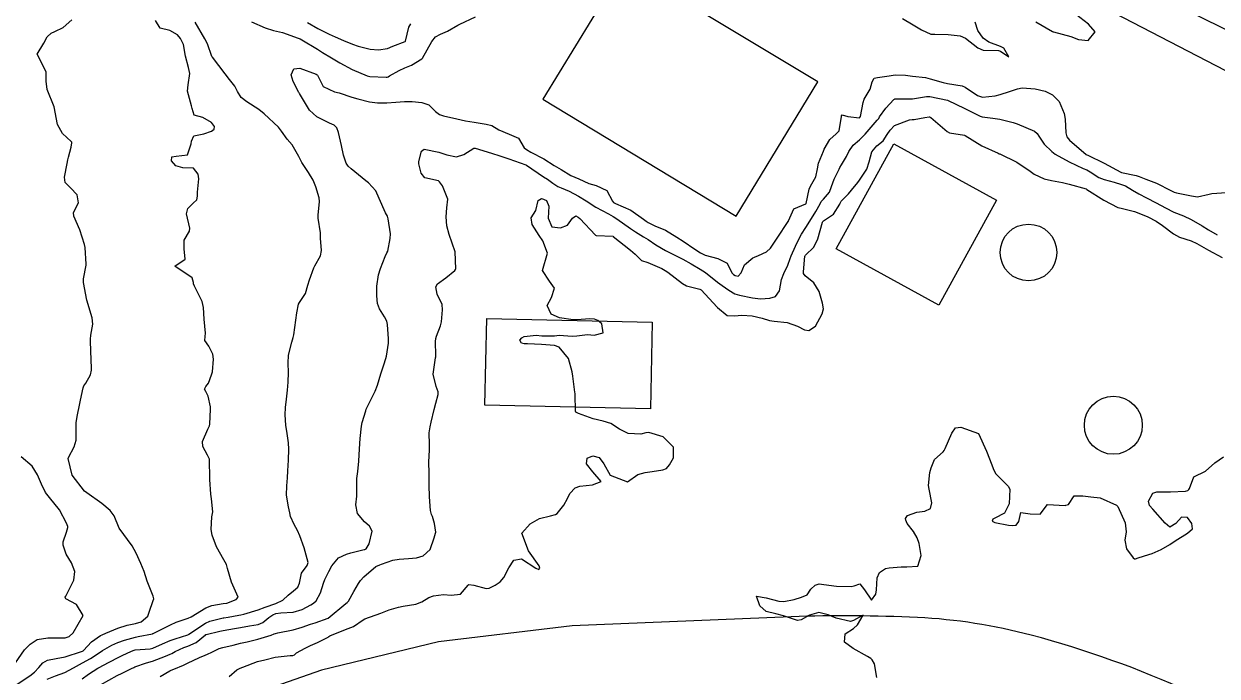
# Model space of a CAD drawing. Header units: metres. Extents: x 298520 to 308411, y 7433745 to 7450750.
# Drawn here: x 306209.8 to 306346.1, y 7435673.1 to 7435747.6 of the extents above; entities that cross this region are included whole.
import ezdxf

# ---------------------------------------------------------------- set-up
doc = ezdxf.new("R2010")
doc.units = ezdxf.units.M
doc.header["$LTSCALE"] = 10
for name, color, linetype in [('Area Verde e Lazer', 94, 'Continuous'), ('Curvas de Nivel 1m', 11, 'Continuous'), ('Curvas de Nivel 5m', 15, 'Continuous'), ('Edificações', 30, 'Continuous'), ('Linha Férrea', 251, 'TRACKS'), ('Vias Primárias', 230, 'Continuous')]:
    doc.layers.add(name, color=color, linetype=linetype)
doc.linetypes.add('TRACKS', pattern='A,0.15,[130,ltypeshp.shx,S=0.25,R=0,X=0,Y=0],0.15', length=0.3)

msp = doc.modelspace()

# ---------------------------------------------------------------- linework, layer by layer
at = {"layer": 'Area Verde e Lazer'}
msp.add_lwpolyline([(306269.11, 7435739.03), (306291.18, 7435725.66), (306300.52, 7435741.02), (306278.42, 7435754.29)], close=True, dxfattribs=at)
at = {"layer": 'Curvas de Nivel 1m', "flags": 128}
for points, elevation in [([(306208.96, 7435672.17), (306210.51, 7435673.19), (306211.05, 7435673.61), (306211.54, 7435674.14), (306212, 7435674.66), (306212.53, 7435674.96), (306213.51, 7435675.15), (306214.54, 7435675.34), (306216.41, 7435675.95), (306216.54, 7435676.01), (306216.59, 7435676.04), (306216.64, 7435676.08), (306217.57, 7435677.06), (306218.57, 7435677.77), (306218.76, 7435677.86), (306219.2, 7435678.05), (306220.58, 7435678.62), (306221.63, 7435678.97), (306222.58, 7435679.16), (306223.23, 7435679.36), (306223.98, 7435680), (306224.16, 7435680.44), (306224.61, 7435681.79), (306224.67, 7435681.99), (306224.62, 7435682.27), (306223.91, 7435684), (306223.56, 7435685.1), (306223.21, 7435686), (306222.68, 7435687.17), (306222.2, 7435688.01), (306220.71, 7435690.03), (306220.14, 7435691.45), (306219.71, 7435692.05), (306218.74, 7435692.84), (306217.01, 7435694.08), (306216.76, 7435694.28), (306215.36, 7435696.09), (306214.9, 7435698.01), (306214.92, 7435698.1), (306215.58, 7435699.33), (306215.81, 7435700.09), (306215.81, 7435701.12), (306215.81, 7435702.09), (306215.96, 7435703), (306216.2, 7435704.09), (306216.31, 7435704.67), (306216.59, 7435706.08), (306216.69, 7435706.3), (306216.91, 7435706.61), (306217.46, 7435707.54), (306217.55, 7435708.07), (306217.53, 7435709.49), (306217.47, 7435710.07), (306217.43, 7435711.62), (306217.5, 7435712.07), (306217.71, 7435713.35), (306217.62, 7435714.07), (306217.02, 7435716.08), (306216.65, 7435718.08), (306216.64, 7435718.5), (306216.95, 7435720.08), (306216.95, 7435720.2), (306216.82, 7435722.08), (306216.76, 7435722.42), (306216.24, 7435724.09), (306215.56, 7435725.67), (306215.52, 7435726.1), (306216.08, 7435727.17), (306215.94, 7435728.09), (306215.18, 7435728.89), (306214.57, 7435729.49), (306214.46, 7435730.11), (306214.77, 7435731.67), (306214.84, 7435732.11), (306214.92, 7435732.4), (306215.23, 7435733.53), (306215.32, 7435734.03), (306215.31, 7435734.1), (306215.24, 7435734.19), (306214.25, 7435735.11), (306213.66, 7435736.12), (306213.29, 7435738.13), (306212.48, 7435740.14), (306212.37, 7435741.09), (306212.37, 7435742.14), (306211.36, 7435744.15), (306212.1, 7435745.42), (306212.5, 7435746.14), (306212.97, 7435746.55), (306213.39, 7435746.74), (306214.31, 7435747.21), (306215.31, 7435748.1)], 708), ([(306212.51, 7435672.81), (306213.43, 7435673.2), (306214.52, 7435673.57), (306215.51, 7435674.1), (306216.53, 7435674.66), (306217.45, 7435675.15), (306218.54, 7435675.87), (306218.81, 7435676.06), (306219.9, 7435676.7), (306220.56, 7435676.99), (306221.33, 7435677.26), (306222.57, 7435677.61), (306222.9, 7435677.68), (306224.51, 7435677.99), (306224.56, 7435678), (306224.62, 7435678.03), (306226.58, 7435679.02), (306227.24, 7435679.3), (306228.59, 7435679.76), (306228.93, 7435679.93), (306230.6, 7435680.96), (306231.29, 7435681.22), (306232.61, 7435681.43), (306233, 7435681.49), (306234.09, 7435681.88), (306234.31, 7435682.18), (306233.56, 7435683.88), (306233.1, 7435685.44), (306232.98, 7435685.89), (306232.67, 7435686.44), (306231.85, 7435687.9), (306231.35, 7435689.26), (306231.23, 7435689.9), (306231.31, 7435691.32), (306231.4, 7435691.9), (306231.28, 7435693.38), (306231.19, 7435693.91), (306231.08, 7435695.6), (306231.08, 7435695.91), (306231.05, 7435697.67), (306231.02, 7435697.91), (306230.82, 7435698.37), (306230.29, 7435699.38), (306230.23, 7435699.92), (306230.85, 7435701.34), (306231.05, 7435701.71), (306231.07, 7435701.91), (306231.15, 7435703.63), (306231.15, 7435703.91), (306230.89, 7435705.1), (306230.62, 7435705.64), (306230.45, 7435705.92), (306230.62, 7435706.2), (306230.91, 7435706.59), (306231.28, 7435707.55), (306231.36, 7435707.91), (306231.5, 7435709.35), (306231.41, 7435709.91), (306230.96, 7435710.82), (306230.51, 7435711.46), (306230.55, 7435711.92), (306230.58, 7435712.32), (306230.43, 7435713.92), (306230.35, 7435715.25), (306230.19, 7435715.92), (306229.31, 7435717.67), (306229.22, 7435717.94), (306229.21, 7435718.09), (306229.06, 7435718.64), (306227.07, 7435719.96), (306228.27, 7435720.76), (306228.16, 7435721.95), (306228.15, 7435722.91), (306228.75, 7435723.94), (306228.79, 7435724.28), (306228.4, 7435725.95), (306228.55, 7435726.55), (306229.16, 7435727.16), (306229.58, 7435727.52), (306229.65, 7435727.93), (306229.67, 7435728.42), (306229.8, 7435729.93), (306229.73, 7435730.47), (306229.2, 7435731.14), (306227.99, 7435731.17), (306227.21, 7435731.42), (306226.69, 7435731.97), (306226.74, 7435732.44), (306227.22, 7435732.53), (306228.51, 7435732.66), (306228.93, 7435733.94), (306228.98, 7435734.21), (306229.25, 7435734.85), (306230.39, 7435735.06), (306231.26, 7435735.38), (306231.57, 7435735.6), (306231.6, 7435735.91), (306231.27, 7435736.36), (306230.27, 7435736.94), (306229.28, 7435737.21), (306229.07, 7435737.94), (306228.97, 7435738.27), (306228.52, 7435739.95), (306228.6, 7435740.67), (306228.78, 7435741.95), (306228.64, 7435742.65), (306228.28, 7435743.95), (306228.05, 7435745.28), (306227.72, 7435745.96), (306227.39, 7435746.36), (306226.52, 7435746.85), (306225.4, 7435747.13), (306224.87, 7435747.99)], 709), ([(306242.21, 7435747.78), (306243.4, 7435747.09), (306244.7, 7435746.44), (306245.39, 7435746.15), (306246.34, 7435745.73), (306247.38, 7435745.3), (306248.02, 7435745.07), (306249.37, 7435744.72), (306250.35, 7435744.66), (306251.37, 7435744.82), (306251.98, 7435745.06), (306253.38, 7435745.61), (306253.42, 7435745.65), (306253.82, 7435747.23), (306254.03, 7435747.64)], 709), ([(306218.6, 7435672.15), (306220.51, 7435673.21), (306221.06, 7435673.48), (306222.14, 7435674.01), (306222.39, 7435674.14), (306222.52, 7435674.21), (306223.86, 7435674.67), (306224.53, 7435674.87), (306226.01, 7435675.44), (306226.54, 7435675.65), (306226.75, 7435675.74), (306227.13, 7435675.95), (306228.09, 7435676.41), (306228.55, 7435676.56), (306229.52, 7435676.97), (306230.57, 7435677.88), (306230.59, 7435677.89), (306230.65, 7435677.91), (306232.2, 7435678.27), (306232.58, 7435678.35), (306233.88, 7435678.58), (306234.58, 7435678.7), (306235.62, 7435678.89), (306236.59, 7435679.06), (306237.14, 7435679.28), (306237.8, 7435679.83), (306238.26, 7435680.16), (306238.6, 7435680.29), (306239.18, 7435680.39), (306240.6, 7435680.47), (306241.63, 7435680.76), (306242.61, 7435681.29), (306242.9, 7435681.47), (306243.22, 7435681.76), (306243.73, 7435682.65), (306244.06, 7435683.76), (306244.21, 7435684.19), (306244.66, 7435685.1), (306244.99, 7435685.75), (306245.76, 7435686.65), (306246.68, 7435687.09), (306247.19, 7435687.21), (306248.69, 7435687.59), (306248.78, 7435687.62), (306248.92, 7435687.7), (306249.26, 7435688.26), (306249.63, 7435689.69), (306249.31, 7435690.28), (306248.72, 7435690.77), (306247.95, 7435691.71), (306247.74, 7435692.72), (306247.88, 7435693.71), (306247.88, 7435694.6), (306247.86, 7435695.71), (306247.98, 7435696.52), (306248.11, 7435697.71), (306248.12, 7435698.41), (306248.21, 7435699.71), (306248.26, 7435700.28), (306248.38, 7435701.7), (306248.46, 7435702.1), (306248.88, 7435703.45), (306248.94, 7435703.64), (306248.97, 7435703.7), (306249.04, 7435703.85), (306249.94, 7435705.68), (306250.22, 7435706.37), (306250.62, 7435707.67), (306250.94, 7435708.68), (306251.19, 7435709.43), (306251.24, 7435709.67), (306251.48, 7435711.16), (306251.49, 7435711.66), (306251.36, 7435713.3), (306251.28, 7435713.67), (306251.01, 7435714.16), (306250.44, 7435715.1), (306250.23, 7435715.68), (306250.14, 7435716.58), (306250.16, 7435717.68), (306250.34, 7435718.96), (306250.55, 7435719.68), (306251.09, 7435721.05), (306251.3, 7435721.46), (306251.39, 7435721.67), (306251.68, 7435723.1), (306251.69, 7435723.66), (306251.46, 7435725.35), (306251.35, 7435725.67), (306251.15, 7435726.05), (306250.43, 7435727.68), (306250.04, 7435728.55), (306249.19, 7435729.47), (306248.9, 7435729.7), (306247.21, 7435731.06), (306246.87, 7435731.38), (306246.66, 7435731.73), (306246.34, 7435732.62), (306246.11, 7435733.73), (306245.77, 7435735.22), (306245.59, 7435735.74), (306245.27, 7435736.04), (306244.75, 7435736.27), (306243.28, 7435736.99), (306242.45, 7435737.78), (306241.31, 7435739.66), (306241.26, 7435739.74), (306241.22, 7435739.79), (306240.58, 7435741.05), (306240.35, 7435741.8), (306240.67, 7435742.48), (306241.34, 7435742.57), (306243.22, 7435741.89), (306243.33, 7435741.8), (306243.36, 7435741.77), (306244.02, 7435740.46), (306245.31, 7435739.87), (306245.83, 7435739.73), (306247.31, 7435739.26), (306247.96, 7435739.06), (306249.3, 7435738.7), (306250.22, 7435738.6), (306251.3, 7435738.6), (306252.3, 7435738.67), (306253.3, 7435738.77), (306254.19, 7435738.76), (306255.3, 7435738.64), (306256.08, 7435738.39), (306256.84, 7435737.61), (306257.29, 7435737.26), (306257.76, 7435737.12), (306259.28, 7435736.77), (306260.29, 7435736.55), (306261.28, 7435736.4), (306262.64, 7435736.17), (306263.27, 7435736), (306264.08, 7435735.52), (306265.26, 7435735.03), (306266.32, 7435734.56), (306266.98, 7435733.48), (306267.24, 7435733.26), (306267.72, 7435732.99), (306269.22, 7435732.22), (306270.39, 7435731.44), (306270.92, 7435731.14), (306271.21, 7435730.98), (306272.31, 7435730.31), (306273.2, 7435729.94), (306274.35, 7435729.4), (306275.19, 7435729.16), (306276.42, 7435728.6), (306277.05, 7435727.36), (306277.17, 7435727.24), (306277.4, 7435727.13), (306279.16, 7435726.34), (306280.59, 7435725.32), (306280.92, 7435725.09), (306281.14, 7435724.95), (306281.88, 7435724.55), (306283.13, 7435724.08), (306284.41, 7435723.28), (306285.12, 7435722.8), (306286.46, 7435721.89), (306287.1, 7435721.48), (306287.66, 7435721.23), (306289.09, 7435720.83), (306290.17, 7435720.29), (306290.7, 7435719.2), (306290.87, 7435718.99), (306291.07, 7435718.88), (306291.42, 7435718.83), (306291.74, 7435719.18), (306292.15, 7435720.11), (306293.09, 7435720.89), (306293.29, 7435720.97), (306293.74, 7435721.16), (306294.65, 7435721.6), (306295.11, 7435722.03), (306295.56, 7435722.69), (306295.86, 7435723.14), (306297.14, 7435725.07), (306297.16, 7435725.1), (306297.16, 7435725.12), (306297.78, 7435726.49), (306299.16, 7435727.06), (306299.19, 7435727.1), (306299.53, 7435728.76), (306299.67, 7435729.09), (306300.29, 7435730.17), (306300.48, 7435731.08), (306300.57, 7435731.73), (306301.15, 7435733.07), (306301.25, 7435733.31), (306301.9, 7435734.42), (306302.62, 7435735.06), (306302.93, 7435735.39), (306303.21, 7435737.05), (306303.22, 7435737.12), (306303.29, 7435737.22), (306303.92, 7435737.04), (306305.28, 7435736.91), (306305.4, 7435737.03), (306305.68, 7435738.65), (306305.82, 7435739.02), (306306.47, 7435740.15), (306306.73, 7435741.01), (306306.93, 7435741.41), (306307.34, 7435741.5), (306308.66, 7435741.67), (306309.35, 7435741.8), (306310.54, 7435741.77), (306311.34, 7435741.65), (306312.79, 7435741.48), (306313.34, 7435741.36), (306314.81, 7435740.92), (306315.33, 7435740.81), (306316.98, 7435740.54), (306317.33, 7435740.4), (306318.73, 7435739.46), (306319.32, 7435739.25), (306320.76, 7435739.4), (306321.32, 7435739.54), (306322.41, 7435739.91), (306323.33, 7435740.21), (306323.84, 7435740.3), (306325.33, 7435740.22), (306326.49, 7435739.94), (306327.32, 7435739.53), (306328.08, 7435738.75), (306328.65, 7435737.39), (306328.74, 7435736.75), (306328.82, 7435735.19), (306328.96, 7435734.74), (306329.26, 7435734.35), (306331.14, 7435732.72), (306331.24, 7435732.66), (306331.34, 7435732.62), (306333.23, 7435731.7), (306335.12, 7435730.67), (306335.21, 7435730.64), (306336.87, 7435730.3), (306337.21, 7435730.18), (306337.96, 7435729.88), (306339.2, 7435729.44), (306340.83, 7435728.6), (306341.19, 7435728.41), (306341.46, 7435728.33), (306343.18, 7435727.97), (306343.87, 7435727.87), (306345.19, 7435728.17), (306345.49, 7435728.24), (306347.19, 7435728.38)], 711), ([(306225.4, 7435673.09), (306226.52, 7435673.74), (306226.66, 7435673.82), (306226.95, 7435673.96), (306228.06, 7435674.41), (306228.53, 7435674.63), (306229.89, 7435675.28), (306230.54, 7435675.53), (306230.8, 7435675.64), (306231.31, 7435675.9), (306232.15, 7435676.29), (306232.55, 7435676.42), (306233.74, 7435676.7), (306234.56, 7435676.9), (306235.34, 7435677.08), (306236.57, 7435677.36), (306236.94, 7435677.47), (306238.06, 7435677.83), (306238.43, 7435677.97), (306238.57, 7435678.02), (306238.84, 7435678.08), (306240.58, 7435678.42), (306241.62, 7435678.75), (306242.59, 7435679.09), (306243.1, 7435679.25), (306244.59, 7435679.75), (306246.61, 7435681.46), (306246.76, 7435681.57), (306246.91, 7435681.72), (306247.51, 7435682.83), (306248.06, 7435683.71), (306248.29, 7435684.06), (306248.65, 7435684.49), (306250.02, 7435685.68), (306250.48, 7435685.85), (306250.67, 7435685.92), (306251.96, 7435686.37), (306252.68, 7435686.5), (306253.76, 7435686.56), (306254.68, 7435686.64), (306255.43, 7435686.87), (306256.22, 7435687.61), (306256.71, 7435688.93), (306256.85, 7435689.46), (306256.87, 7435689.6), (306256.72, 7435690.56), (306256.49, 7435691.37), (306256.4, 7435691.61), (306256.28, 7435692.06), (306256.18, 7435693.61), (306256.12, 7435694.95), (306256.12, 7435695.61), (306256.11, 7435696.3), (306256.09, 7435697.61), (306256.16, 7435698.94), (306256.18, 7435699.61), (306256.14, 7435700.91), (306256.22, 7435701.61), (306256.34, 7435702.13), (306256.7, 7435703.6), (306256.89, 7435704.31), (306257.17, 7435705.32), (306257.16, 7435705.6), (306256.91, 7435706.22), (306256.57, 7435707.61), (306256.85, 7435709.5), (306256.87, 7435709.6), (306256.86, 7435711.49), (306256.88, 7435711.6), (306256.9, 7435711.68), (306256.98, 7435711.98), (306257.43, 7435713.16), (306257.54, 7435713.59), (306257.63, 7435714.98), (306257.59, 7435715.59), (306257.04, 7435716.76), (306256.87, 7435717.6), (306257.06, 7435717.93), (306258.03, 7435718.63), (306259.07, 7435719.47), (306259.14, 7435719.58), (306259.16, 7435719.67), (306259.09, 7435721.58), (306258.39, 7435723.59), (306258.15, 7435724.57), (306258.07, 7435725.59), (306258.15, 7435726.6), (306258.27, 7435727.59), (306257.65, 7435729.14), (306257.32, 7435729.6), (306257.19, 7435729.7), (306255.62, 7435730.05), (306255.2, 7435730.56), (306254.95, 7435731.63), (306254.94, 7435731.91), (306255.23, 7435733.08), (306255.55, 7435733.32), (306257.23, 7435732.99), (306258.16, 7435732.66), (306259.23, 7435732.43), (306260.1, 7435732.7), (306261.24, 7435733.43), (306261.36, 7435733.43), (306263.23, 7435732.85), (306264.2, 7435732.55), (306265.22, 7435732.2), (306267.18, 7435731.51), (306267.21, 7435731.5), (306267.24, 7435731.48), (306269.2, 7435730.15), (306269.63, 7435729.88), (306270.26, 7435729.44), (306270.81, 7435729.06), (306271.19, 7435728.89), (306272.1, 7435728.51), (306273.18, 7435727.94), (306274.07, 7435727.4), (306275.16, 7435726.71), (306276.6, 7435725.92), (306277.15, 7435725.62), (306277.56, 7435725.36), (306279.13, 7435724.25), (306279.69, 7435723.89), (306280.6, 7435723.32), (306281.12, 7435722.99), (306282, 7435722.41), (306283.1, 7435721.74), (306284.03, 7435721.28), (306285.09, 7435720.75), (306286.03, 7435720.21), (306287.08, 7435719.63), (306287.68, 7435719.23), (306289.06, 7435718.13), (306289.58, 7435717.74), (306290.34, 7435717.2), (306291.05, 7435716.8), (306291.58, 7435716.65), (306293.04, 7435716.35), (306293.97, 7435716.23), (306295.04, 7435716.31), (306295.67, 7435716.51), (306296.14, 7435717.13), (306296.38, 7435718.44), (306296.62, 7435719.13), (306297.08, 7435720.08), (306297.37, 7435720.84), (306297.46, 7435721.12), (306297.97, 7435722.25), (306298.39, 7435723.11), (306298.63, 7435723.6), (306299.14, 7435724.38), (306299.59, 7435725.09), (306300.27, 7435726.2), (306300.77, 7435727.08), (306300.91, 7435727.33), (306301.17, 7435727.61), (306301.84, 7435728.41), (306302.09, 7435729.06), (306302.37, 7435729.89), (306302.95, 7435731.05), (306303.04, 7435731.22), (306303.22, 7435731.52), (306303.8, 7435732.48), (306304.04, 7435733.04), (306304.53, 7435733.76), (306305.26, 7435734.39), (306305.93, 7435735.02), (306307.28, 7435736.62), (306307.46, 7435736.82), (306307.57, 7435737), (306308.27, 7435738.01), (306309.21, 7435738.98), (306309.26, 7435739.03), (306309.31, 7435739.05), (306309.38, 7435739.05), (306311.31, 7435739.08), (306312.93, 7435739.32), (306313.32, 7435739.31), (306315.31, 7435738.91), (306317.3, 7435737.97), (306319.05, 7435737.1), (306319.29, 7435737.02), (306320.5, 7435736.85), (306321.28, 7435736.73), (306322.83, 7435736.37), (306323.28, 7435736.22), (306324.28, 7435735.8), (306325.27, 7435735.36), (306325.58, 7435735.1), (306325.76, 7435734.78), (306326.35, 7435733.87), (306327.25, 7435733.03), (306327.63, 7435732.76), (306329.23, 7435731.85), (306330.83, 7435731.11), (306331.22, 7435730.94), (306331.6, 7435730.71), (306332.6, 7435730.09), (306333.2, 7435729.86), (306334.35, 7435729.53), (306335.2, 7435729.27), (306335.64, 7435729.11), (306336.46, 7435728.65), (306337.19, 7435728.21), (306338.04, 7435727.77), (306339.17, 7435727.2), (306340.21, 7435726.61), (306341.16, 7435726.14), (306342.27, 7435725.7), (306343.15, 7435725.27), (306344.4, 7435724.56), (306345.14, 7435724.11), (306346.13, 7435723.53)], 712), ([(306233.27, 7435673.12), (306234.15, 7435673.87), (306234.4, 7435674), (306234.52, 7435674.04), (306234.83, 7435674.17), (306236.53, 7435674.81), (306237.34, 7435675.02), (306238.54, 7435675.33), (306240.26, 7435675.51), (306240.54, 7435675.49), (306240.73, 7435675.59), (306240.97, 7435675.79), (306241.97, 7435676.36), (306242.56, 7435676.63), (306243.36, 7435676.97), (306244.57, 7435677.6), (306244.65, 7435677.67), (306244.78, 7435677.75), (306246.58, 7435678.48), (306247.5, 7435678.8), (306248.59, 7435679.58), (306248.78, 7435679.7), (306250.6, 7435680.34), (306251.54, 7435680.72), (306252.61, 7435681.04), (306253.14, 7435681.12), (306254.61, 7435681.35), (306255.3, 7435681.62), (306256.1, 7435682.13), (306256.62, 7435682.32), (306257.75, 7435682.46), (306258.63, 7435682.4), (306259.7, 7435682.49), (306260.57, 7435683.55), (306260.64, 7435683.6), (306261.22, 7435683.54), (306262.64, 7435683.15), (306262.99, 7435683.18), (306263.65, 7435683.52), (306264.24, 7435683.92), (306264.65, 7435684.41), (306265.22, 7435685.5), (306265.8, 7435686.37), (306266.68, 7435686.53), (306268.32, 7435685.46), (306268.66, 7435685.34), (306268.77, 7435685.46), (306268.67, 7435685.73), (306267.45, 7435687.47), (306266.71, 7435689.48), (306267.66, 7435690.54), (306268.73, 7435691.15), (306269.98, 7435691.44), (306270.57, 7435691.59), (306270.74, 7435691.71), (306271.5, 7435692.67), (306271.93, 7435693.42), (306272.18, 7435694.01), (306272.78, 7435694.66), (306273.33, 7435694.85), (306274.78, 7435695), (306275.78, 7435695.38), (306274.8, 7435696.48), (306274.08, 7435697.4), (306274.17, 7435698.05), (306274.82, 7435698.31), (306275.55, 7435698.11), (306276.09, 7435697.37), (306276.79, 7435696.11), (306278.78, 7435695.34), (306279.94, 7435696.18), (306280.8, 7435696.4), (306281.58, 7435696.52), (306282.8, 7435696.69), (306283.23, 7435696.86), (306283.59, 7435697.28), (306284.01, 7435698.09), (306284.03, 7435699.28), (306282.84, 7435700.48), (306281.2, 7435700.96), (306280.85, 7435700.92), (306280.3, 7435700.77), (306278.85, 7435700.84), (306277.85, 7435701.35), (306276.86, 7435701.98), (306276, 7435702.24), (306274.87, 7435702.52), (306273.16, 7435703.13), (306272.88, 7435703.28), (306272.83, 7435703.41), (306272.8, 7435705.31), (306272.79, 7435705.41), (306272.76, 7435705.56), (306272.54, 7435707.41), (306272.47, 7435707.88), (306272.02, 7435709.42), (306270.97, 7435710.7), (306270.44, 7435710.91), (306268.97, 7435711.01), (306267.36, 7435711.08), (306266.97, 7435711.08), (306266.66, 7435711.18), (306266.49, 7435711.49), (306266.69, 7435711.77), (306266.98, 7435711.92), (306268.36, 7435712.09), (306268.98, 7435712.02), (306270.42, 7435712), (306270.98, 7435712.06), (306272.44, 7435711.96), (306272.98, 7435711.99), (306274.22, 7435712.17), (306274.98, 7435712.07), (306276.01, 7435712.35), (306275.84, 7435713.38), (306275.39, 7435713.76), (306275.01, 7435713.89), (306274.45, 7435713.95), (306273.01, 7435713.84), (306272.58, 7435713.84), (306271.01, 7435714.04), (306270.04, 7435714.47), (306269.61, 7435715.45), (306270.09, 7435716.39), (306270.44, 7435717.44), (306269.86, 7435718.25), (306269.07, 7435719.46), (306269.63, 7435721.45), (306269.11, 7435722.84), (306268.68, 7435723.46), (306267.88, 7435724.73), (306267.79, 7435725.47), (306268.29, 7435726.33), (306268.58, 7435727.47), (306268.97, 7435727.67), (306269.17, 7435727.59), (306269.27, 7435727.55), (306269.52, 7435727.45), (306269.79, 7435726.82), (306269.73, 7435725.45), (306270.13, 7435724.44), (306271.13, 7435724.34), (306271.91, 7435724.65), (306272.51, 7435725.42), (306272.86, 7435725.7), (306273.15, 7435725.55), (306273.32, 7435725.41), (306275.12, 7435723.51), (306275.21, 7435723.47), (306277.12, 7435723.37), (306277.15, 7435723.36), (306279.1, 7435721.8), (306279.64, 7435721.33), (306280.38, 7435720.61), (306281.08, 7435720.36), (306282.7, 7435719.68), (306283.07, 7435719.46), (306283.37, 7435719.29), (306285.06, 7435717.96), (306285.51, 7435717.72), (306287.05, 7435717.32), (306287.19, 7435717.24), (306289.02, 7435715.27), (306289.06, 7435715.22), (306290.14, 7435714.33), (306291.01, 7435714.29), (306291.82, 7435714.38), (306293.01, 7435714.3), (306294.16, 7435714.01), (306295.01, 7435713.75), (306295.54, 7435713.68), (306297.01, 7435713.52), (306298.18, 7435713.11), (306299, 7435712.7), (306299.49, 7435712.6), (306300.24, 7435713.09), (306301.02, 7435714.53), (306301.14, 7435715.07), (306301.03, 7435715.73), (306300.66, 7435717.08), (306300.05, 7435718.07), (306299.07, 7435718.85), (306298.89, 7435719.1), (306298.87, 7435719.31), (306299.04, 7435721.1), (306299.05, 7435721.14), (306299.09, 7435721.2), (306300.07, 7435722.13), (306300.5, 7435723.08), (306301.06, 7435724.99), (306301.1, 7435725.07), (306301.14, 7435725.12), (306302.31, 7435725.9), (306303.03, 7435727.05), (306303.06, 7435727.15), (306303.17, 7435727.36), (306304.01, 7435728.22), (306304.69, 7435729.04), (306304.92, 7435729.31), (306305.2, 7435729.66), (306306.1, 7435731.02), (306306.38, 7435731.85), (306306.67, 7435733.01), (306307.25, 7435733.69), (306307.98, 7435734.27), (306308.44, 7435734.99), (306308.76, 7435735.5), (306309.27, 7435736.01), (306310.99, 7435736.67), (306311.28, 7435736.69), (306311.53, 7435736.7), (306312.74, 7435736.94), (306313.22, 7435736.99), (306313.28, 7435736.99), (306313.43, 7435736.93), (306315.27, 7435735.33), (306315.55, 7435735.19), (306317.26, 7435734.91), (306317.33, 7435734.88), (306319.25, 7435733.71), (306321.12, 7435732.84), (306321.24, 7435732.8), (306321.3, 7435732.78), (306323.23, 7435731.83), (306324.77, 7435730.79), (306325.21, 7435730.46), (306326.35, 7435729.92), (306327.2, 7435729.74), (306328.46, 7435729.49), (306329.2, 7435729.32), (306331.15, 7435728.77), (306331.19, 7435728.74), (306331.24, 7435728.72), (306333.17, 7435727.48), (306334.77, 7435726.67), (306335.16, 7435726.56), (306336.69, 7435726.18), (306337.16, 7435726.02), (306338.2, 7435725.58), (306339.15, 7435725.08), (306339.89, 7435724.61), (306341.13, 7435723.65), (306341.81, 7435723.27), (306343.13, 7435722.86), (306343.8, 7435722.56), (306345.11, 7435721.77), (306346.7, 7435720.93)], 713), ([(306307.26, 7435672.99), (306306.97, 7435674.56), (306306.71, 7435675), (306306.55, 7435675.15), (306306.17, 7435675.39), (306304.56, 7435676.3), (306303.56, 7435677.04), (306303.65, 7435677.97), (306304.59, 7435678.58), (306305.04, 7435679.02), (306305.7, 7435680.11), (306304.6, 7435679.5), (306304.24, 7435679.39), (306302.6, 7435679.76), (306301.7, 7435680.16), (306300.61, 7435680.4), (306299.57, 7435680.12), (306298.6, 7435679.56), (306298.19, 7435679.51), (306296.6, 7435680.05), (306295.72, 7435680.25), (306294.61, 7435680.53), (306293.89, 7435681.16), (306293.5, 7435682.29), (306294.63, 7435682.09), (306296.06, 7435681.69), (306296.62, 7435681.66), (306297.82, 7435681.91), (306298.63, 7435682.17), (306299.31, 7435682.42), (306299.73, 7435683.09), (306300.21, 7435683.53), (306300.65, 7435683.67), (306301.19, 7435683.61), (306302.65, 7435683.42), (306304.3, 7435683.38), (306304.65, 7435683.46), (306305.3, 7435683.67), (306305.85, 7435683.01), (306306.63, 7435681.83), (306307.12, 7435682.51), (306307.2, 7435682.99), (306307.29, 7435684.36), (306307.56, 7435684.99), (306308.24, 7435685.42), (306308.67, 7435685.5), (306310.01, 7435685.62), (306310.67, 7435685.62), (306311.92, 7435685.69), (306312.31, 7435686.94), (306312.07, 7435688.31), (306311.84, 7435688.94), (306311.45, 7435689.68), (306310.73, 7435690.58), (306310.55, 7435690.96), (306310.53, 7435691.16), (306310.74, 7435691.47), (306311.81, 7435691.88), (306312.75, 7435691.98), (306313.38, 7435692.3), (306313.53, 7435692.92), (306313.22, 7435694.49), (306313.16, 7435694.93), (306313.32, 7435696.41), (306313.45, 7435696.92), (306313.85, 7435697.9), (306314.83, 7435698.77), (306314.95, 7435698.91), (306315.05, 7435699.13), (306315.81, 7435700.9), (306316.24, 7435701.51), (306316.86, 7435701.58), (306318.85, 7435700.86), (306319.78, 7435698.85), (306320.38, 7435697.28), (306320.52, 7435696.84), (306320.8, 7435696.28), (306322.26, 7435694.82), (306322.45, 7435694.49), (306322.38, 7435692.82), (306321.82, 7435691.75), (306320.74, 7435691.19), (306320.5, 7435691.08), (306320.43, 7435690.84), (306320.73, 7435690.68), (306322.29, 7435690.38), (306322.73, 7435690.33), (306323.15, 7435690.38), (306323.47, 7435690.8), (306323.71, 7435691.84), (306324.75, 7435691.67), (306325.89, 7435691.63), (306326.76, 7435692.76), (306328.76, 7435692.64), (306328.85, 7435692.65), (306329.15, 7435692.74), (306329.77, 7435693.73), (306330.77, 7435693.75), (306331.7, 7435693.63), (306332.77, 7435693.51), (306334.64, 7435692.67), (306334.76, 7435692.53), (306335.63, 7435690.66), (306335.71, 7435689.64), (306335.59, 7435688.66), (306335.75, 7435687.7), (306336.52, 7435686.64), (306336.69, 7435686.55), (306336.78, 7435686.55), (306337.1, 7435686.64), (306338.3, 7435687.02), (306338.7, 7435687.16), (306339.72, 7435687.59), (306340.71, 7435688.17), (306341.32, 7435688.59), (306342.72, 7435689.49), (306343.32, 7435689.97), (306343.24, 7435690.56), (306342.74, 7435691.27), (306342.04, 7435691.28), (306341.38, 7435690.59), (306340.73, 7435690.17), (306340.18, 7435690.61), (306338.76, 7435692.2), (306338.38, 7435692.62), (306338.28, 7435693.11), (306338.78, 7435694.03), (306339.21, 7435694.19), (306340.78, 7435694.19), (306342.49, 7435694.28), (306342.78, 7435694.34), (306342.89, 7435694.46), (306342.94, 7435694.57), (306343.44, 7435695.92), (306344.8, 7435696.55), (306345.85, 7435697.5), (306346.83, 7435698.2)], 714), ([(306208.52, 7435674.18), (306209.92, 7435676.16), (306210.23, 7435676.47), (306210.55, 7435676.8), (306211.36, 7435677.34), (306212.56, 7435677.53), (306213.17, 7435677.52), (306214.56, 7435677.54), (306215, 7435677.67), (306215.48, 7435678.1), (306216.59, 7435680.08), (306215.85, 7435681.34), (306214.62, 7435681.97), (306214.54, 7435682.11), (306214.56, 7435682.17), (306214.62, 7435682.26), (306215.55, 7435684.1), (306215.66, 7435685.1), (306215.27, 7435686.1), (306214.68, 7435687.09), (306214.33, 7435688.11), (306214.34, 7435688.47), (306214.71, 7435689.58), (306214.87, 7435690.11), (306214.86, 7435690.25), (306214.72, 7435690.61), (306213.91, 7435692.12), (306212.75, 7435693.55), (306212.29, 7435694.13), (306211.86, 7435695.05), (306211.41, 7435696.14), (306210.8, 7435697.11), (306209.52, 7435698.17)], 707)]:
    msp.add_lwpolyline(points, dxfattribs=dict(at, elevation=elevation))
at = {"layer": 'Curvas de Nivel 5m', "elevation": 710, "flags": 128}
for points in [[(306216.51, 7435672.84), (306217.22, 7435673.36), (306218.28, 7435674.06), (306218.44, 7435674.14), (306218.52, 7435674.19), (306218.85, 7435674.38), (306220.53, 7435675.24), (306221.06, 7435675.5), (306222.13, 7435676.01), (306222.42, 7435676.13), (306222.55, 7435676.16), (306224.27, 7435676.27), (306224.55, 7435676.35), (306225.68, 7435676.85), (306226.56, 7435677.22), (306227.1, 7435677.42), (306228.57, 7435677.87), (306228.62, 7435677.89), (306228.68, 7435677.94), (306230.59, 7435679.21), (306231.08, 7435679.42), (306232.59, 7435679.79), (306232.68, 7435679.8), (306233.18, 7435679.88), (306234.37, 7435680.1), (306234.6, 7435680.14), (306234.95, 7435680.22), (306236.6, 7435680.73), (306237.39, 7435681.04), (306238.61, 7435681.45), (306239.41, 7435681.81), (306240.01, 7435682.41), (306240.63, 7435682.87), (306241.12, 7435683.3), (306241.31, 7435683.78), (306241.53, 7435684.9), (306242.2, 7435685.77), (306242.32, 7435686.12), (306241.83, 7435687.78), (306241.34, 7435689.15), (306241.09, 7435689.79), (306240.72, 7435690.46), (306240.3, 7435691.37), (306240.21, 7435691.8), (306240.05, 7435692.49), (306239.82, 7435693.8), (306239.86, 7435694.89), (306239.94, 7435695.8), (306240, 7435696.6), (306240.06, 7435697.8), (306240.09, 7435699.06), (306240.04, 7435699.8), (306239.89, 7435700.86), (306239.77, 7435701.81), (306239.68, 7435703), (306239.72, 7435703.81), (306239.84, 7435704.76), (306239.94, 7435705.8), (306240.02, 7435706.7), (306240.06, 7435707.8), (306240.01, 7435708.87), (306240.05, 7435709.8), (306240.44, 7435711.27), (306240.59, 7435711.8), (306240.65, 7435712.13), (306240.88, 7435713.79), (306241.01, 7435714.63), (306241.21, 7435715.6), (306241.32, 7435715.79), (306241.99, 7435716.83), (306242.28, 7435717.78), (306242.44, 7435718.4), (306242.95, 7435719.77), (306242.99, 7435719.85), (306243.08, 7435719.98), (306243.71, 7435721.15), (306243.81, 7435721.76), (306243.73, 7435723.15), (306243.7, 7435723.76), (306243.46, 7435725.44), (306243.45, 7435725.77), (306243.58, 7435727.35), (306243.55, 7435727.77), (306243.19, 7435729.03), (306242.87, 7435729.77), (306242.33, 7435730.65), (306241.57, 7435731.79), (306241.22, 7435732.46), (306240.46, 7435733.8), (306239.91, 7435734.47), (306239.26, 7435735.37), (306238.91, 7435735.82), (306237.29, 7435737.36), (306236.68, 7435737.85), (306235.3, 7435738.71), (306234.64, 7435739.2), (306234.24, 7435739.88), (306233.93, 7435740.49), (306233.33, 7435741.28), (306232.82, 7435741.9), (306231.36, 7435743.81), (306231.31, 7435743.91), (306230.79, 7435745.33), (306230.5, 7435745.92), (306229.41, 7435747.83)], [(306235.82, 7435747.86), (306237.4, 7435747.15), (306238.36, 7435746.87), (306239.39, 7435746.62), (306241.18, 7435746), (306241.38, 7435745.9), (306241.59, 7435745.79), (306243.37, 7435744.72), (306243.96, 7435744.36), (306244.97, 7435743.75), (306245.36, 7435743.51), (306245.91, 7435743.18), (306247.34, 7435742.42), (306249.03, 7435741.7), (306249.33, 7435741.63), (306251.2, 7435741.54), (306251.33, 7435741.54), (306251.43, 7435741.57), (306251.61, 7435741.67), (306252.7, 7435742.3), (306253.35, 7435742.61), (306254.1, 7435742.9), (306255.3, 7435743.63), (306255.36, 7435743.71), (306256.42, 7435745.61), (306256.86, 7435746.14), (306257.4, 7435746.43), (306258.22, 7435746.77), (306259.41, 7435747.46), (306259.49, 7435747.5), (306259.63, 7435747.58), (306261.42, 7435748.41)], [(306310.17, 7435748.22), (306311.41, 7435747.5), (306312.37, 7435746.94), (306313.4, 7435746.45), (306313.87, 7435746.45), (306315.4, 7435746.41), (306316.75, 7435746.24), (306317.39, 7435745.98), (306318.79, 7435744.87), (306319.38, 7435744.6), (306321.13, 7435744.59), (306321.38, 7435744.51), (306322.33, 7435743.86), (306321.75, 7435744.83), (306321.39, 7435745.04), (306320.06, 7435745.52), (306319.39, 7435746), (306318.8, 7435746.87), (306318.49, 7435747.8)], [(306325.42, 7435747.86), (306327.32, 7435746.76), (306327.37, 7435746.73), (306327.4, 7435746.73), (306327.43, 7435746.73), (306329.4, 7435746.19), (306330.3, 7435745.82), (306331.39, 7435745.71), (306332.19, 7435746.71), (306331.42, 7435747.58), (306329.93, 7435748.74)]]:
    msp.add_lwpolyline(points, dxfattribs=at)
at = {"layer": 'Edificações'}
for points in [[(306309.19, 7435733.92), (306320.9, 7435727.51), (306314.33, 7435715.51), (306302.62, 7435721.93)], [(306262.71, 7435713.99), (306281.61, 7435713.56), (306281.39, 7435703.67), (306262.49, 7435704.1)]]:
    msp.add_lwpolyline(points, close=True, dxfattribs=at)
for centre, radius in [((306324.57, 7435721.52), 3.24), ((306334.26, 7435701.79), 3.31)]:
    msp.add_circle(centre, radius, dxfattribs=at)
at = {"layer": 'Linha Férrea', "flags": 128}
msp.add_lwpolyline([(307827.16, 7434249.95), (307821.56, 7434258.81), (307819.52, 7434262.43), (307816.3, 7434268.22), (307813.68, 7434272.3), (307811.64, 7434275.46), (307798.22, 7434296.14), (307773.74, 7434334.03), (307761.73, 7434352.01), (307752.47, 7434367.89), (307735.13, 7434393.38), (307710.74, 7434431.02), (307694.81, 7434455.28), (307677.7, 7434482.21), (307665.38, 7434501.66), (307643.88, 7434534.84), (307627.56, 7434562.54), (307613.51, 7434586.87), (307596.95, 7434617.47), (307576.4, 7434659.98), (307564.17, 7434687.32), (307541.06, 7434734.95), (307530.17, 7434758.54), (307516.92, 7434785.92), (307501.76, 7434817.25), (307481.68, 7434859.3), (307459.2, 7434904.2), (307442.79, 7434936.27), (307425.28, 7434968.91), (307411.69, 7434992.24), (307402.57, 7435007.68), (307388.85, 7435028.5), (307366.95, 7435058.3), (307352.5, 7435076.75), (307335.71, 7435095.81), (307323.74, 7435108.4), (307304.88, 7435127.21), (307280.64, 7435149.6), (307260.89, 7435166.25), (307239.5, 7435183.01), (307222.59, 7435195.4), (307206.91, 7435206.43), (307191.54, 7435216.92), (307180.98, 7435223.58), (307147.08, 7435245.04), (307110.18, 7435267.87), (307071.33, 7435292.08), (307013.04, 7435328.92), (306934.22, 7435378.29), (306890.85, 7435406.01), (306860.76, 7435425.27), (306830.44, 7435444.17), (306783.16, 7435474), (306743.29, 7435499.12), (306730.65, 7435506.8), (306700.01, 7435524.56), (306649.97, 7435556.16), (306620.54, 7435574.68), (306585.88, 7435596.36), (306549.21, 7435619.44), (306511.46, 7435642.99), (306481.3, 7435662.07), (306449.91, 7435681.79), (306417.31, 7435702.16), (306386.5, 7435720.66), (306359.57, 7435735.78), (306332.26, 7435749.95), (306295.74, 7435767.25), (306254.91, 7435784.83), (306234.55, 7435793.03), (306198.8, 7435806.04), (306177.43, 7435813.74), (306139.2, 7435826.14), (306101.03, 7435838.04), (306051.97, 7435853.03), (306008.19, 7435866.65), (306003.58, 7435868.04), (305974.11, 7435878.74), (305939.65, 7435889.45), (305902.23, 7435900.74), (305881.18, 7435906.22), (305868.58, 7435910.19), (305845.54, 7435919.12), (305815.17, 7435933.3), (305786.71, 7435949.03), (305760.88, 7435966.42), (305735.18, 7435986.89), (305723.76, 7435997.05), (305696.1, 7436025.19), (305678.2, 7436047.9), (305661.02, 7436071.86), (305645.02, 7436096.32), (305622.37, 7436129.7), (305596.14, 7436168.75), (305576.09, 7436198.75), (305559.43, 7436223.15), (305539.44, 7436252.72), (305521.42, 7436279.84), (305512.69, 7436292.82), (305499.49, 7436312.98), (305480.03, 7436341.61), (305460.3, 7436370.83), (305441.56, 7436398.43), (305421.25, 7436428.24), (305402.58, 7436456.09), (305384.09, 7436483.75), (305369.12, 7436505.55), (305351.23, 7436532.17), (305338.34, 7436551.44), (305322.73, 7436574.87), (305306.91, 7436598.3), (305293.24, 7436619.06), (305277.82, 7436644.31), (305263.89, 7436668.98), (305254.71, 7436687.72), (305243.78, 7436710.84), (305233.95, 7436734.39), (305225.11, 7436755.87), (305215.53, 7436780.47), (305201.61, 7436815.68), (305193.17, 7436837.83), (305177.38, 7436877.75), (305166.79, 7436904.69), (305153.94, 7436937.69), (305141.5, 7436969.14), (305130.7, 7436996.5), (305122.02, 7437018.5), (305113.06, 7437043.1), (305101.51, 7437072.01), (305093.24, 7437092.93), (305082.04, 7437121.36), (305073.35, 7437143.92), (305060.57, 7437176.45), (305050.18, 7437206.4), (305043.41, 7437227.87), (305037.47, 7437248.17), (305034.53, 7437261.71), (305031.72, 7437274.1), (305028.72, 7437297.87), (305025.03, 7437326.57), (305023.12, 7437358.56), (305023.12, 7437387.11), (305024.83, 7437414.87), (305027.31, 7437439.51), (305027.41, 7437441.26), (305030.71, 7437462.67), (305036.04, 7437488.9), (305042.47, 7437516.92), (305048.78, 7437544.54), (305055.48, 7437572.1), (305062.87, 7437603.39), (305069.5, 7437630.69), (305077.03, 7437662.82), (305085.46, 7437698.14), (305091.82, 7437727.64), (305097.21, 7437749.95), (305103.92, 7437777.27), (305111.1, 7437807.1), (305121.2, 7437849.91), (305125.41, 7437866.97), (305130.99, 7437888.73), (305137.36, 7437914.57), (305143.48, 7437941.14), (305150.28, 7437969.23), (305155.63, 7437993.86), (305160.5, 7438017.39), (305165.53, 7438047.97), (305167.4, 7438065.92), (305168.45, 7438080.5), (305168.7, 7438098.82), (305168.5, 7438111.61), (305167.44, 7438129.41), (305165.73, 7438144.8), (305163.05, 7438159.25), (305157.36, 7438183.65), (305149.71, 7438209.61), (305142.15, 7438230.52), (305132.88, 7438252.55), (305120.43, 7438277.84), (305109.12, 7438297.22), (305107.01, 7438300.23), (305099.26, 7438311.38), (305091.43, 7438322.41), (305083.38, 7438332.8), (305079.57, 7438337.52), (305074.8, 7438344.06), (305056.82, 7438367.08), (305041.94, 7438386.35), (305023.22, 7438411.98), (305005.97, 7438436.56), (304993.28, 7438456.49), (304983.12, 7438473.17), (304969.54, 7438498.7), (304959.94, 7438517.09), (304947.33, 7438543.43), (304933.09, 7438572.79), (304924.31, 7438590.95), (304918.2, 7438604.46), (304911.78, 7438619.16), (304905.93, 7438632.44), (304900.32, 7438648.46), (304895.83, 7438661.89), (304892.17, 7438674.5), (304887.95, 7438691.24), (304884.69, 7438706.94), (304881.85, 7438723.7), (304879.33, 7438740.13), (304878.19, 7438758.92), (304877.54, 7438778.36), (304877.21, 7438799.09), (304877.46, 7438830.88), (304877.86, 7438863.02), (304878.27, 7438892.7), (304878.6, 7438920.11), (304878.68, 7438952.24), (304877.94, 7438980.3), (304876.32, 7439009.02), (304874.94, 7439022.79), (304873.23, 7439037.84), (304870.14, 7439056.14), (304864.86, 7439082.08), (304859.08, 7439105.01), (304850.38, 7439133.89), (304843.06, 7439154.06), (304836.38, 7439171.24), (304828.25, 7439190.11), (304817.67, 7439211.83), (304806.69, 7439232.74), (304796.36, 7439250.87), (304785.22, 7439269.01), (304772.78, 7439289.1), (304755.7, 7439316.74), (304736.91, 7439345.94), (304718.85, 7439374.33), (304700.22, 7439403.62), (304676.46, 7439440.71), (304659.06, 7439468.06), (304641.49, 7439495.55), (304629.29, 7439515), (304612.29, 7439541.91), (304598.79, 7439563.31), (304583.09, 7439588.52), (304568.61, 7439611.38), (304554.37, 7439633.59), (304540.46, 7439656.11), (304527.86, 7439675.88), (304515.49, 7439695.97), (304501.01, 7439718.74), (304492.56, 7439732.18), (304481.09, 7439749.95), (304464.7, 7439773.55), (304458.7, 7439781.55), (304447.47, 7439795.48), (304430.85, 7439814.02), (304417.94, 7439826.87), (304407.63, 7439836.38), (304393.36, 7439848.49), (304380.4, 7439858.34), (304362.66, 7439870.74), (304347.09, 7439880.3), (304333.25, 7439887.82), (304320.73, 7439894.06), (304304.93, 7439900.99), (304286.44, 7439908.16), (304266.64, 7439915.42), (304246.69, 7439922.5), (304225.19, 7439929.98), (304199, 7439939.2), (304168.47, 7439950), (304152.89, 7439955.63), (304135.92, 7439962.49), (304121.35, 7439968.8), (304105.78, 7439976.38), (304088.74, 7439985.33), (304071.18, 7439995.83), (304051.5, 7440008.74), (304042.51, 7440015.33), (304023.02, 7440030.47), (304002.68, 7440048.64), (303992.18, 7440058.52), (303980.44, 7440070.49), (303965.02, 7440086.23), (303949.37, 7440102.5), (303932.05, 7440120.67), (303917.21, 7440136.17), (303903.07, 7440150.77), (303879.08, 7440175), (303863.63, 7440189.71), (303849.06, 7440203.12), (303838.55, 7440211.89), (303825.96, 7440222.58), (303811.47, 7440233.81), (303798.03, 7440243.58), (303789.17, 7440249.78, 0.048699), (303782.73, 7440254.33, -0.013971), (303778.98, 7440256.72, 0.011385), (303767.54, 7440264.08, 0.000455), (303759.24, 7440269.14, 0.004014), (303749.32, 7440275.08, 0.008965), (303739.52, 7440280.6), (303729.17, 7440286.2), (303717.71, 7440292.15), (303693.72, 7440304.37), (303679.1, 7440311.9), (303660.94, 7440321.33), (303642.97, 7440330.92), (303636.47, 7440334.55), (303624.84, 7440341.29), (303611.99, 7440348.94), (303603.08, 7440354.6), (303596.28, 7440359.1), (303587.51, 7440365.43), (303578.6, 7440372.22), (303569.48, 7440379.63), (303558.63, 7440389.13), (303549.89, 7440397.25), (303541.54, 7440405.46), (303534.88, 7440412.29), (303523.46, 7440424.47), (303512.29, 7440437.46), (303502.62, 7440449.26), (303497.01, 7440456.5), (303488.04, 7440468.69), (303481.42, 7440477.68), (303475.38, 7440486.35), (303465.79, 7440500.54), (303456.11, 7440515.6), (303445.61, 7440532.25), (303432.87, 7440552.63), (303423.19, 7440568.06, -0.000757), (303417.99, 7440576.14, 0.007668), (303411.65, 7440585.69), (303403.6, 7440597.44), (303394.77, 7440609.24), (303388.86, 7440616.92), (303381.26, 7440625.91), (303374.43, 7440633.82), (303364.89, 7440644.09), (303358.77, 7440650.24), (303349.65, 7440658.74), (303339.72, 7440667.52), (303332.66, 7440673.46), (303326.72, 7440678.05, -0.018136), (303320.92, 7440682.54, 0.027105), (303312.53, 7440688.78, -0.001525), (303306.78, 7440692.62), (303296.84, 7440699.32), (303291.58, 7440702.65), (303280.84, 7440709.24, 0.008003), (303271.25, 7440714.65, 0.013057), (303255.94, 7440722.45, -0.001991), (303248.37, 7440726.09, 0.012147), (303243.6, 7440728.27, -0.002135), (303237.37, 7440730.97), (303223.7, 7440736.96), (303210.1, 7440742.74), (303193.9, 7440749.57), (303189.82, 7440751.3), (303177.39, 7440756.46), (303158.99, 7440764.27), (303141.65, 7440771.61), (303117.1, 7440781.98), (303101.55, 7440788.52), (303093.45, 7440792.23), (303076.05, 7440800.18), (303054.93, 7440810.37), (303040.16, 7440817.98), (303025.35, 7440825.89), (303013.34, 7440832.76), (303004.06, 7440838.54), (302994.27, 7440845.09), (302982.62, 7440853.41), (302969.58, 7440863.65), (302962.58, 7440869.55), (302953.34, 7440877.8), (302943.02, 7440887.54), (302938.59, 7440892.15), (302933.33, 7440897.54), (302924.32, 7440907.75), (302915.9, 7440917.94), (302907.52, 7440928.75), (302899.78, 7440938.97), (302892.73, 7440949.15), (302888.76, 7440955.11), (302884.57, 7440961.75), (302879.49, 7440969.89), (302873.29, 7440980.61), (302867.78, 7440990.9), (302859.79, 7441006.77), (302851.23, 7441025.3), (302846.82, 7441035.61), (302841.67, 7441047.99), (302837.15, 7441059.32), (302829.38, 7441078.79), (302825.24, 7441088.83), (302821.86, 7441097.36), (302816.25, 7441111.47), (302810.67, 7441125.2), (302804.68, 7441140.05), (302799.05, 7441153.54), (302792.2, 7441169.33), (302786.8, 7441181.37), (302782.7, 7441189.73), (302780.99, 7441193.27, -0.024435), (302778.71, 7441197.53, 0.018839), (302775.04, 7441204.53), (302769.05, 7441215.01), (302764.16, 7441223.1), (302758.01, 7441232.57), (302751.03, 7441242.93), (302746.43, 7441249.47, 0.01417), (302742.29, 7441255.12, -0.010578), (302734.95, 7441264.49, 0.026045), (302726.65, 7441274.45), (302714.77, 7441287.27), (302702.59, 7441299.41), (302690.06, 7441310.89), (302682.56, 7441317.23), (302675.22, 7441323.25), (302666.87, 7441329.42, 0.027574), (302658.67, 7441335.28, -0.011091), (302655.15, 7441337.63, 0.01172), (302645.72, 7441343.9, 0.006642), (302635.25, 7441350.32, 0.010482), (302620.24, 7441358.82, 0.013683), (302599.22, 7441369.43, 0.008553), (302586.73, 7441375.05, 0.011788), (302575.05, 7441379.75, 0.002778), (302570.56, 7441381.4), (302560.88, 7441384.91), (302551, 7441388.04), (302546.22, 7441389.53, -0.019135), (302544.9, 7441389.88, 0.019296), (302522.94, 7441395.79, 0.000461), (302511.66, 7441398.34, 0.010049), (302501.51, 7441400.42), (302492.39, 7441402.1), (302485.29, 7441403.3), (302471.45, 7441405.53), (302444.87, 7441409.52), (302415.28, 7441413.93), (302384.35, 7441418.64), (302365.98, 7441421.32), (302360.25, 7441421.99), (302338.7, 7441425.13), (302306, 7441430.4), (302286.92, 7441434.2), (302278.6, 7441436.01), (302270.24, 7441438.28), (302260.05, 7441441.21), (302248.72, 7441444.79), (302234.93, 7441449.83), (302225.68, 7441453.69), (302223.91, 7441454.59), (302211.72, 7441460.08), (302198.55, 7441466.94), (302185.19, 7441474.43), (302176.27, 7441480.04), (302166.75, 7441486.09), (302155.71, 7441493.82), (302145.2, 7441501.91), (302133.65, 7441511.46), (302124.11, 7441520), (302113.8, 7441530.08), (302104.38, 7441540.03), (302095.47, 7441550.01), (302086.58, 7441560.93), (302077.65, 7441573.12), (302070.77, 7441583.08), (302062.65, 7441595.88), (302055.33, 7441608.4), (302048.69, 7441620.59), (302040.38, 7441636.79), (302032.96, 7441653.05), (302027.22, 7441666.29), (302023.74, 7441674.15), (302020.23, 7441682.95), (302013.85, 7441699.66), (302006.74, 7441720.03), (302000.14, 7441739.47), (301996.81, 7441749.52), (301993.17, 7441760.44), (301988.74, 7441774), (301985.31, 7441784.6), (301976.67, 7441811.03), (301970.97, 7441828.13), (301966.76, 7441840.46), (301961.82, 7441854.8), (301956.6, 7441869.32), (301952.69, 7441879.43), (301950.21, 7441885.78), (301947.26, 7441893.12), (301942.83, 7441903), (301936.94, 7441915.47), (301925.25, 7441938.09), (301919.94, 7441947.81), (301913.51, 7441959.08), (301904.12, 7441974.92), (301894.52, 7441990.44), (301891.41, 7441995.46), (301886.49, 7442003.18), (301878.67, 7442015.28), (301873.46, 7442023.44), (301865.16, 7442036.29), (301855.84, 7442050.94), (301845.98, 7442066.83), (301838.27, 7442079.46), (301830.42, 7442092.89), (301825.55, 7442101.78), (301821.38, 7442109.45), (301815.66, 7442120.91), (301811.11, 7442130.24), (301807.7, 7442138), (301806.42, 7442140.6, 0.023261), (301801.86, 7442152.45, -0.028715), (301797.55, 7442164, 0.012936), (301793.73, 7442175.33, -0.025942), (301792.42, 7442179.58, 0.006006), (301789.91, 7442189.06, -0.014708), (301788.14, 7442196.22), (301785.97, 7442206.25), (301784.37, 7442214.31, 0.006026), (301783.56, 7442218.84, -0.007665), (301782.52, 7442224.78, -0.006079), (301780.96, 7442235.44, -0.002739), (301779.7, 7442245.21), (301779.18, 7442249.48), (301778.68, 7442254.38), (301778.07, 7442260.48), (301777.32, 7442271.29), (301776.98, 7442275.41), (301775.91, 7442292.59), (301775.2, 7442301.97), (301774.19, 7442318.2), (301773.65, 7442327.42), (301773.09, 7442335.87), (301772.13, 7442350.27), (301771.29, 7442362.12), (301770.73, 7442371.57), (301769.87, 7442382.07), (301768.55, 7442394.65), (301768.15, 7442398.42), (301767.39, 7442406.07), (301767.01, 7442408.61), (301766.5, 7442411.78), (301764.78, 7442423.53), (301763.46, 7442430.86), (301760.77, 7442444.81), (301759.48, 7442450.08), (301758.26, 7442454.4), (301755.34, 7442466.07), (301751.67, 7442478.11, 0.014406), (301747.84, 7442489.51, -0.000078), (301746.02, 7442494.48), (301743.45, 7442501.47), (301738.69, 7442513.33), (301735.71, 7442520.32), (301732.43, 7442527.28), (301727.1, 7442538.17), (301722.93, 7442546.11, 0.012187), (301718.52, 7442554.11, 0.000535), (301713.36, 7442562.95, 0.014127), (301707.99, 7442571.56, 0.00131), (301703.08, 7442578.9, 0.005502), (301696.11, 7442589.04, 0.012739), (301690.66, 7442596.36, -0.003293), (301687.73, 7442600.16, 0.014011), (301683.49, 7442605.41), (301674.27, 7442616.2), (301665.75, 7442625.39), (301657.65, 7442633.67), (301647.39, 7442643.46), (301636.01, 7442653.98), (301626.6, 7442662.31), (301605.3, 7442680.7), (301585.63, 7442697.22), (301571.11, 7442709.22), (301556.03, 7442721.96), (301546.37, 7442729.88), (301533.38, 7442740.75), (301522.72, 7442749.6), (301509.81, 7442760.24), (301495.06, 7442772.28), (301477.47, 7442786.66), (301465.13, 7442796.88), (301456.43, 7442804.07), (301435.24, 7442821.76), (301421.84, 7442832.86), (301396.98, 7442853.69), (301385.14, 7442863.63), (301370.66, 7442875.78), (301364.72, 7442880.33), (301363.39, 7442881.71), (301340.64, 7442900.57), (301323.03, 7442915.48), (301312.79, 7442924.11), (301300.58, 7442934.7), (301285.85, 7442948.16), (301276.27, 7442957.32), (301270.65, 7442962.88), (301259.99, 7442974.03), (301253.52, 7442981.22), (301247.9, 7442987.53), (301240.38, 7442996.74), (301230, 7443009.99), (301221.85, 7443021.63), (301213.13, 7443035.04), (301205.73, 7443047.19), (301200.05, 7443057.2), (301196.13, 7443064.49), (301190.78, 7443075.16), (301186.74, 7443083.78), (301181.57, 7443095.72), (301178.31, 7443103.87), (301173.66, 7443116.19), (301169.17, 7443129.41), (301164.14, 7443147.31, -0.01791), (301159.61, 7443166.2, -0.00496), (301157.56, 7443176.88, -0.011511), (301154.97, 7443193.24, -0.007375), (301153.51, 7443205.47), (301152.72, 7443213.02, -0.00222), (301152.22, 7443222.44), (301151.73, 7443232.75), (301151.6, 7443240.18), (301151.64, 7443249.45), (301151.72, 7443255.84, -0.000163), (301152.03, 7443263.85, -0.011094), (301152.62, 7443273.75), (301153.01, 7443278.43), (301153.23, 7443280.62), (301153.69, 7443286.69, -0.028501), (301154.09, 7443291.63), (301155.31, 7443300.6), (301156.34, 7443307.46), (301157.49, 7443314.98), (301159.2, 7443325.07), (301161.79, 7443338.5), (301165.14, 7443354.56), (301169.45, 7443374.23), (301172.81, 7443391.59), (301174.68, 7443401.17), (301178.92, 7443420.67), (301181.69, 7443433.86), (301184.3, 7443446.54), (301187.7, 7443463.23), (301190.75, 7443479.81), (301192.55, 7443489.81), (301194.09, 7443499.34), (301196.06, 7443513.19), (301197.81, 7443528.85), (301198.98, 7443543.03), (301199.58, 7443554.27), (301200.06, 7443564.72), (301200.28, 7443573.9), (301200.16, 7443588.23), (301199.93, 7443598.37), (301199.28, 7443610.7), (301198.7, 7443618.87), (301198.18, 7443625.39), (301197.2, 7443633.94, -0.007667), (301196.17, 7443643.15, 0.025395), (301194.85, 7443652, -0.01031), (301194.43, 7443654.34), (301193.51, 7443660.13), (301192.14, 7443668.08), (301188.58, 7443684.77), (301185.5, 7443697.18), (301182.79, 7443706.83), (301181.46, 7443711.27), (301177.71, 7443723.71), (301173.81, 7443734.63), (301171.26, 7443741.67), (301169.73, 7443745.67), (301168.22, 7443749.26), (301166.22, 7443754.29), (301158.31, 7443772.48), (301152.39, 7443784.66), (301147.87, 7443793.51), (301140.96, 7443806.33), (301134.74, 7443816.99), (301130.67, 7443823.9), (301127.12, 7443829.58), (301118, 7443843.64), (301110.12, 7443855.07), (301103.9, 7443863.69), (301096.37, 7443873.96), (301091.52, 7443880.27), (301082.1, 7443891.99), (301075.19, 7443900.34), (301066.67, 7443910.08), (301057.94, 7443919.52), (301047.68, 7443929.62), (301040.64, 7443936.58), (301031.88, 7443944.37), (301023.76, 7443951.56), (301019.29, 7443955.05), (301009.56, 7443962.8), (300997.58, 7443972.16), (300983.87, 7443982.45), (300964.19, 7443997.46), (300944.11, 7444013.33), (300932.3, 7444022.95), (300914.03, 7444037.34), (300891.31, 7444055.81), (300879.97, 7444064.81), (300848.15, 7444089.83), (300830.36, 7444103.6), (300820.58, 7444111.41), (300808.79, 7444120.92), (300790.07, 7444136.49), (300778.41, 7444146.77), (300770.69, 7444153.71), (300758.58, 7444165.33), (300747.36, 7444176.88), (300740.38, 7444184.13), (300726.75, 7444199.56), (300715.03, 7444213.52), (300701.45, 7444231.21), (300695.76, 7444239.06), (300691.1, 7444245.69), (300688.5, 7444249.68), (300679.25, 7444263.56), (300673.51, 7444272.71), (300665.01, 7444287.41), (300658.59, 7444299.12), (300654.52, 7444306.91), (300645.89, 7444324.78), (300638.77, 7444340.5), (300632, 7444357.09), (300623.23, 7444381.31), (300618.04, 7444396.73), (300611.74, 7444416.06), (300609.69, 7444423.43), (300607, 7444434.67), (300602.95, 7444451.57), (300599.97, 7444467.01), (300597.63, 7444480.25), (300594.73, 7444500.08), (300593.89, 7444507.37), (300592.27, 7444522.79), (300591.51, 7444531.44), (300590.49, 7444544.96), (300589.84, 7444557.3), (300589.1, 7444574.02), (300588.34, 7444602.11), (300587.69, 7444624.21), (300587.29, 7444638.3), (300586.41, 7444654.83), (300585.21, 7444670.92), (300583.32, 7444689.36), (300581.91, 7444699.79), (300579.93, 7444713.25), (300577.02, 7444730.38), (300574.61, 7444742.84), (300573.26, 7444749.5), (300571.95, 7444755.51), (300567.97, 7444771.62), (300563.22, 7444789.71), (300556.39, 7444811.41), (300552.81, 7444821.86), (300552.05, 7444823.55), (300548.14, 7444834.22), (300543.9, 7444845.24), (300538.74, 7444857.63), (300534.37, 7444867.27, 0.016186), (300529.66, 7444877.36), (300521.07, 7444894.31), (300515.47, 7444904.77), (300506.54, 7444920.71), (300501.33, 7444929.08), (300498.82, 7444933.12), (300487.1, 7444951.63), (300474, 7444971.56), (300463.47, 7444987.49), (300453.77, 7445002.71), (300450.06, 7445008.6), (300443.36, 7445019.57), (300432.15, 7445039.25), (300421.26, 7445060.11), (300412.9, 7445077.32), (300404.44, 7445096.12), (300400.04, 7445106.51), (300395.55, 7445118.01), (300385.79, 7445146.05), (300379.04, 7445169.01), (300374.06, 7445187.95), (300369.45, 7445208.37), (300365.38, 7445228.5), (300362.76, 7445242.39), (300361.68, 7445249.76), (300360.14, 7445261.7), (300359.09, 7445273.89), (300358.44, 7445281.78), (300357.5, 7445297.71), (300357.2, 7445314.25), (300357.2, 7445325.5), (300357.63, 7445341.06), (300358.79, 7445365.54), (300359.7, 7445378.9), (300360.82, 7445394.56), (300361.81, 7445408.83), (300364.1, 7445434.81), (300365.55, 7445451.78), (300367.4, 7445471.84), (300368.85, 7445486.77), (300370.03, 7445499.47), (300371.46, 7445515.34), (300372.68, 7445526.31), (300373.39, 7445530.96), (300374.89, 7445547.69), (300376.21, 7445560.82), (300377.58, 7445575.81), (300379.87, 7445599.68), (300382.66, 7445627.08), (300384.23, 7445644.04), (300384.75, 7445648.28), (300386.13, 7445663.65)], format="xyb", dxfattribs=at)
msp.add_lwpolyline([(306582.5, 7435607.49), (306556.39, 7435623.65), (306510, 7435652.1), (306448.25, 7435689.47), (306394.54, 7435720.98), (306352.23, 7435744.44), (306311.3, 7435764.61), (306276.03, 7435780.36), (306251.64, 7435790.45), (306226.84, 7435800.01), (306196.93, 7435811.05), (306150.68, 7435826.73), (306088.43, 7435846.31), (306008.39, 7435870.39), (305977.32, 7435881.8), (305916.94, 7435900.68), (305884.79, 7435909.54), (305874.98, 7435912.01), (305850.11, 7435921.72), (305826.22, 7435932.19), (305805.68, 7435942.64), (305780.35, 7435958.02), (305755.75, 7435975.29), (305739.64, 7435988.27), (305721.35, 7436005.1), (305704.23, 7436022.74), (305691.02, 7436037.83), (305676.58, 7436057.2), (305665.98, 7436072.38), (305646.46, 7436101.62), (305625.63, 7436132.4), (305609.75, 7436156.48), (305594.51, 7436178.84), (305577.09, 7436204.32), (305571.36, 7436213.31), (305559.6, 7436230.74), (305541.68, 7436257.15), (305522.74, 7436285.23), (305500.97, 7436317.95), (305481.3, 7436347.06), (305454.67, 7436386.02), (305430.07, 7436422.55), (305398.31, 7436469.84), (305376.51, 7436502.02), (305354.69, 7436533.98), (305340.18, 7436554.87), (305319.48, 7436586.89), (305294.77, 7436624.72), (305279.51, 7436649.24), (305268.84, 7436668.68), (305259.05, 7436688.19), (305252, 7436703.31), (305245.18, 7436718.01), (305235.69, 7436741.06), (305225.3, 7436766.36), (305214.4, 7436794.31), (305204.24, 7436820.71), (305192.96, 7436849.94), (305184.66, 7436870.63), (305173.31, 7436899.4), (305162.03, 7436928.04), (305157.28, 7436941.41), (305144.75, 7436972.02), (305133.55, 7437001.09), (305121.83, 7437031.64), (305106.63, 7437070.21), (305093.87, 7437102.7), (305083.26, 7437129.85), (305071.54, 7437160.03), (305059.53, 7437191.56), (305046.77, 7437230.87), (305042.39, 7437246.1), (305040.61, 7437253.21), (305037.65, 7437266.79), (305036.68, 7437272.12), (305036.26, 7437274.59)], dxfattribs=at)
at = {"layer": 'Vias Primárias'}
msp.add_lwpolyline([(306343.03, 7435671.33, 0.041398), (306324.89, 7435677.82, 0.053224), (306311.89, 7435679.84, 0.021119), (306297.47, 7435679.92), (306272.46, 7435678.9), (306257.19, 7435677.08), (306243.84, 7435673.83), (306229.37, 7435668.75)], format="xyb", dxfattribs=at)

doc.saveas('drawing.dxf')
